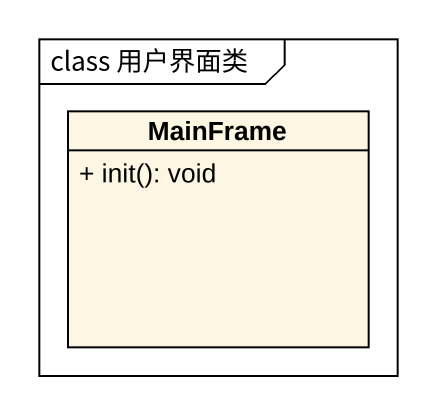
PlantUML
@startuml
mainframe class 用户界面类
hide circle
hide empty members
skinparam classAttributeIconSize 0
class "MainFrame" as MainFrame_ {
  + init(): void
}
@enduml
